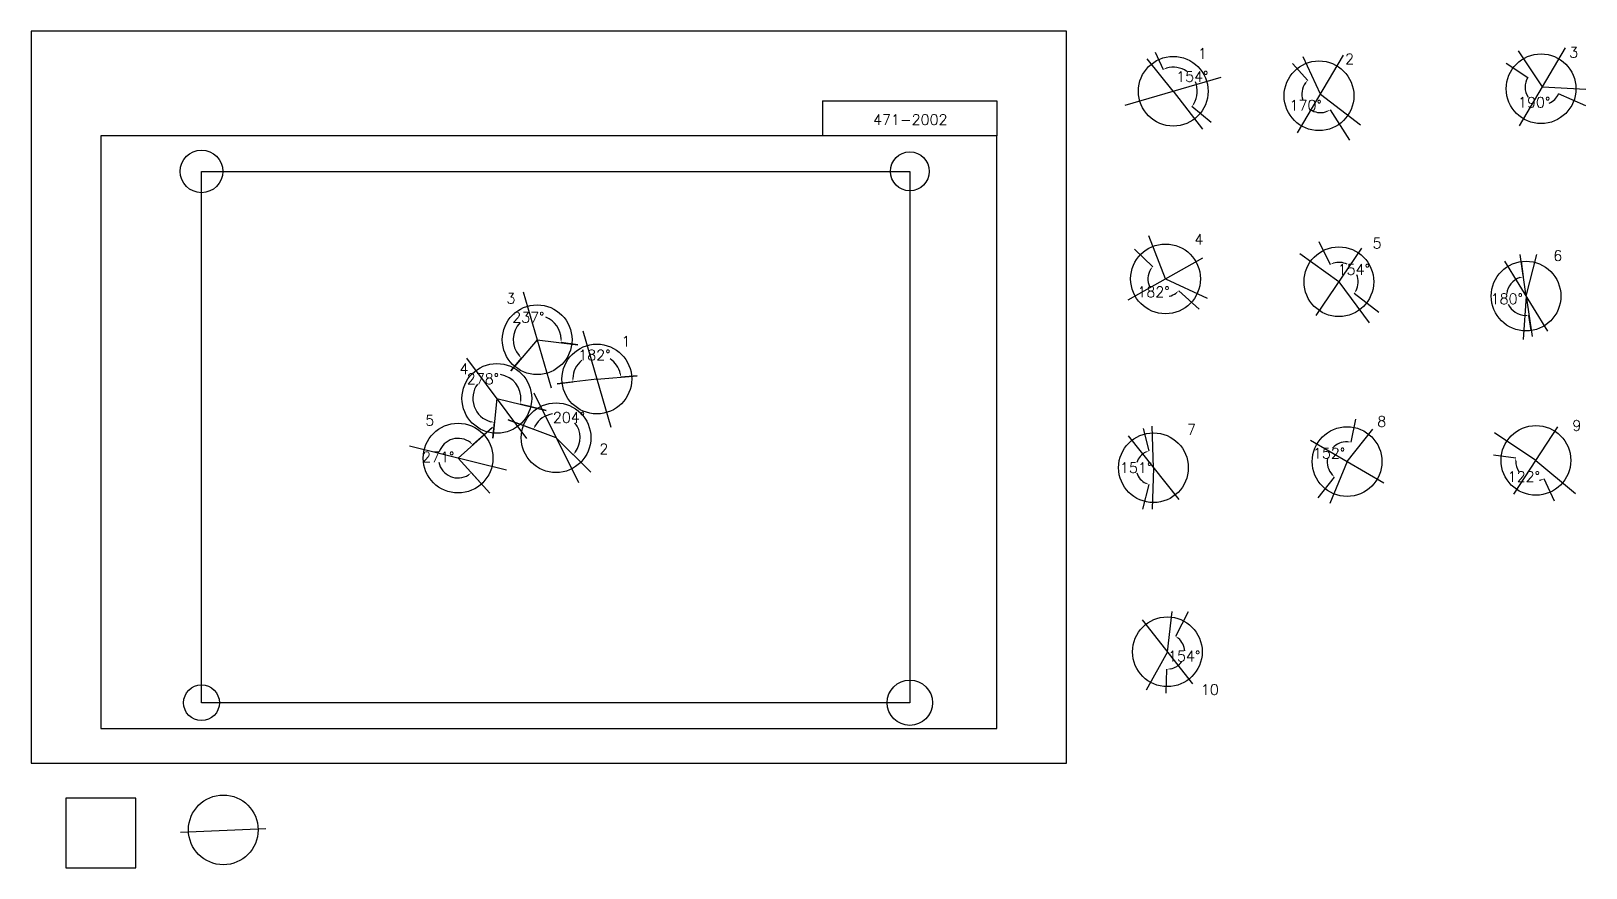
# Model space of a CAD drawing. Extents: x 0 to 2230150, y -150000 to 1050000.
import ezdxf

# ---------------------------------------------------------------- set-up
doc = ezdxf.new("R2010")
doc.units = 0
doc.header["$MEASUREMENT"] = 0
doc.layers.get('0').update_dxf_attribs({"linetype": 'CONTINUOUS'})
doc.layers.get('Defpoints').update_dxf_attribs({"linetype": 'CONTINUOUS'})
for name, color, linetype in [('_0-0_', 7, 'CONTINUOUS'), ('_0-1_V-nasSTD', 7, 'CONTINUOUS'), ('_0-2_番号', 7, 'CONTINUOUS'), ('ADD_LINE', 7, 'CONTINUOUS'), ('文字', 7, 'CONTINUOUS'), ('画像', 7, 'CONTINUOUS')]:
    doc.layers.add(name, color=color, linetype=linetype)
doc.layers.add('位置合わせ用', color=7, linetype='CONTINUOUS', plot=False)
doc.styles.get("Standard").update_dxf_attribs({"font": 'txt', "height": 15000, "bigfont": 'bigfont.shx'})
doc.dimstyles.get("Standard").update_dxf_attribs({"dimtxt": 0.18, "dimasz": 0.18, "dimexe": 0.18, "dimexo": 0.0625, "dimgap": 0.09, "dimtad": 0, "dimtih": 1, "dimtoh": 1, "dimdec": 4, "dimzin": 0, "dimdsep": 46, "dimtxsty": 'Standard', "dimcen": 0.09, "dimadec": 0, "dimazin": 0, "dimtfac": 1, "dimtdec": 4, "dimtofl": 0, "dimtmove": 0, "dimatfit": 3, "dimfxl": 1, "dimtolj": 1, "dimtzin": 0, "dimarcsym": 0})
picture_1 = doc.add_image_def('image1.jpg', size_in_pixel=(800, 600))

# ---------------------------------------------------------------- blocks, each defined once
blk = doc.blocks.new('-000-CCURVE_ORG002')
at = {"layer": '_0-0_', "color": 5, "linetype": 'Continuous'}
for p, q in [((30, -10), (10, -10)), ((10, -10), (10, -30)), ((30, -30), (30, -10)), ((10, -30), (30, -30))]:
    blk.add_line(p, q, dxfattribs=at)
blk = doc.blocks.new('-008-$$ATRU$$11$$背景色$$色$$0_0_0')
at = {"layer": '_0-2_番号'}
blk.add_blockref('-000-CCURVE_ORG002', (0, 0), dxfattribs=at)
blk = doc.blocks.new('*D27')
at = {"layer": 'ADD_LINE', "color": 0, "linetype": 'Continuous', "lineweight": -2}
for p, q in [((1612482, 1019756), (1623866, 995044)), ((1692790, 918934), (1664951, 941812))]:
    blk.add_line(p, q, dxfattribs=at)
for start, end in [(55.935441, 106.423298), (328.898292, 23.176446)]:
    blk.add_arc((1638300, 963714), 34496, start, end, dxfattribs=at)
at = {"layer": 'ADD_LINE', "color": 0}
for points in [[(1628254, 997582), (1628840, 996022), (1623866, 995045)], [(1667157, 946376), (1668518, 945414), (1664951, 941812)]]:
    blk.add_solid(points, dxfattribs=at)
at = {"layer": 'Defpoints', "color": 0}
for p in [(1612482, 1019756), (1638300, 963714), (1672046, 970868), (1692790, 918934)]:
    blk.add_point(p, dxfattribs=at)
at = {"layer": 'ADD_LINE', "color": 0, "linetype": 'Continuous', "insert": (1665608, 984790), "char_height": 15000, "attachment_point": 5}
blk.add_mtext('\\A1;154%%d', dxfattribs=at)
blk = doc.blocks.new('*D28')
at = {"color": 0, "linetype": 'Continuous', "lineweight": -2}
for p, q in [((1809179, 1003391), (1831324, 979396)), ((1891517, 893504), (1863720, 937271))]:
    blk.add_line(p, q, dxfattribs=at)
for start, end in [(143.458517, 199.177328), (242.968088, 291.666013)]:
    blk.add_arc((1849418, 959791), 26678, start, end, dxfattribs=at)
at = {"color": 0}
for points in [[(1828604, 975119), (1827364, 976233), (1831324, 979396)], [(1859646, 934256), (1858888, 935740), (1863721, 937271)]]:
    blk.add_solid(points, dxfattribs=at)
at = {"layer": 'Defpoints', "color": 0}
for p in [(1809179, 1003391), (1849418, 959791), (1823088, 955491), (1891518, 893504)]:
    blk.add_point(p, dxfattribs=at)
at = {"color": 0, "linetype": 'Continuous', "insert": (1828270, 943528), "char_height": 15000, "attachment_point": 5}
blk.add_mtext('\\A1;170%%d', dxfattribs=at)
blk = doc.blocks.new('*D31')
at = {"layer": 'ADD_LINE', "color": 0, "linetype": 'Continuous', "lineweight": -2}
for p, q in [((2115662, 1004203), (2146913, 983688)), ((2230150, 942907), (2190978, 959896))]:
    blk.add_line(p, q, dxfattribs=at)
for start, end in [(146.716384, 215.556167), (291.744567, 336.55299)]:
    blk.add_arc((2167922, 969896), 25131, start, end, dxfattribs=at)
at = {"layer": 'ADD_LINE', "color": 0}
for points in [[(2146913, 983688), (2146913, 983688), (2146913, 983688)], [(2190978, 959896), (2190978, 959896), (2190978, 959896)]]:
    blk.add_solid(points, dxfattribs=at)
at = {"layer": 'Defpoints', "color": 0}
for p in [(2115662, 1004204), (2167922, 969896), (2146156, 957332), (2230150, 942907)]:
    blk.add_point(p, dxfattribs=at)
at = {"layer": 'ADD_LINE', "color": 0, "linetype": 'Continuous', "insert": (2155982, 947782), "char_height": 15000, "attachment_point": 5}
blk.add_mtext('\\A1;190%%d', dxfattribs=at)
blk = doc.blocks.new('*D492')
at = {"color": 0, "linetype": 'Continuous', "lineweight": -2}
for p, q in [((1582560, 737261), (1608834, 712185)), ((1675657, 651191), (1646046, 677753))]:
    blk.add_line(p, q, dxfattribs=at)
for start, end in [(147.654398, 205.986177), (282.024317, 306.788949)]:
    blk.add_arc((1627174, 694681), 25352, start, end, dxfattribs=at)
at = {"color": 0}
for points in [[(1606412, 707733), (1605099, 708759), (1608834, 712185)], [(1642919, 673763), (1641794, 674993), (1646046, 677753)]]:
    blk.add_solid(points, dxfattribs=at)
at = {"layer": 'Defpoints', "color": 0}
for p in [(1582560, 737262), (1627174, 694681), (1602920, 687300), (1675658, 651190)]:
    blk.add_point(p, dxfattribs=at)
at = {"color": 0, "linetype": 'Continuous', "insert": (1609955, 676073), "char_height": 15000, "attachment_point": 5}
blk.add_mtext('\\A1;182%%d', dxfattribs=at)
blk = doc.blocks.new('*D493')
at = {"color": 0, "linetype": 'Continuous', "lineweight": -2}
for p, q in [((1847215, 748386), (1863522, 715452)), ((1933285, 646506), (1897834, 673710))]:
    blk.add_line(p, q, dxfattribs=at)
for start, end in [(64.877904, 105.999917), (332.840982, 21.383423)]:
    blk.add_arc((1875830, 690596), 27737, start, end, dxfattribs=at)
at = {"color": 0}
for points in [[(1867883, 718035), (1868485, 716481), (1863522, 715453)], [(1899804, 678380), (1901213, 677489), (1897835, 673710)]]:
    blk.add_solid(points, dxfattribs=at)
at = {"layer": 'Defpoints', "color": 0}
for p in [(1847214, 748386), (1887525, 715747), (1875830, 690596), (1933286, 646506)]:
    blk.add_point(p, dxfattribs=at)
at = {"color": 0, "linetype": 'Continuous', "insert": (1897257, 708209), "char_height": 15000, "attachment_point": 5}
blk.add_mtext('\\A1;154%%d', dxfattribs=at)
blk = doc.blocks.new('*D494')
at = {"color": 0, "linetype": 'Continuous', "lineweight": -2}
for p, q in [((2097719, 442479), (2129651, 438247)), ((2185031, 375777), (2170441, 407971))]:
    blk.add_line(p, q, dxfattribs=at)
for start, end in [(182.32444, 213.011449), (280.28229, 284.506363)]:
    blk.add_arc((2158450, 434431), 29051, start, end, dxfattribs=at)
at = {"color": 0}
for points in [[(2130255, 433215), (2128590, 433290), (2129651, 438247)], [(2166004, 405520), (2165449, 407092), (2170441, 407970)]]:
    blk.add_solid(points, dxfattribs=at)
at = {"layer": 'Defpoints', "color": 0}
for p in [(2097719, 442479), (2158450, 434431), (2134111, 418569), (2185032, 375776)]:
    blk.add_point(p, dxfattribs=at)
at = {"color": 0, "linetype": 'Continuous', "insert": (2141135, 411104), "char_height": 15000, "attachment_point": 5}
blk.add_mtext('\\A1;122%%d', dxfattribs=at)
blk = doc.blocks.new('*D495')
at = {"color": 0, "linetype": 'Continuous', "lineweight": -2}
for p, q in [((1899485, 493442), (1893065, 460614)), ((1845899, 380648), (1869761, 410403))]:
    blk.add_line(p, q, dxfattribs=at)
for start, end in [(88.997379, 136.834749), (170.916699, 221.208715)]:
    blk.add_arc((1887594, 432640), 28505, start, end, dxfattribs=at)
at = {"color": 0}
for points in [[(1888005, 460311), (1888181, 461969), (1893065, 460615)], [(1865573, 413259), (1866726, 414463), (1869761, 410403)]]:
    blk.add_solid(points, dxfattribs=at)
at = {"layer": 'Defpoints', "color": 0}
for p in [(1899486, 493442), (1869381, 454567), (1887594, 432640), (1845899, 380648)]:
    blk.add_point(p, dxfattribs=at)
at = {"color": 0, "linetype": 'Continuous', "insert": (1861739, 444640), "char_height": 15000, "attachment_point": 5}
blk.add_mtext('\\A1;152%%d', dxfattribs=at)
blk = doc.blocks.new('*D496')
at = {"color": 0, "linetype": 'Continuous', "lineweight": -2}
for p, q in [((1594921, 479957), (1603443, 448007)), ((1594453, 364310), (1603625, 399771))]:
    blk.add_line(p, q, dxfattribs=at)
for start, end in [(116.442259, 162.722612), (197.730428, 243.989803)]:
    blk.add_arc((1609870, 423913), 24936, start, end, dxfattribs=at)
at = {"color": 0}
for points in [[(1599060, 445461), (1598471, 447020), (1603443, 448007)], [(1598646, 400720), (1599223, 402284), (1603625, 399771)]]:
    blk.add_solid(points, dxfattribs=at)
at = {"layer": 'Defpoints', "color": 0}
for p in [(1594921, 479958), (1587247, 434403), (1609870, 423913), (1594453, 364310)]:
    blk.add_point(p, dxfattribs=at)
at = {"color": 0, "linetype": 'Continuous', "insert": (1584933, 423819), "char_height": 15000, "attachment_point": 5}
blk.add_mtext('\\A1;151%%d', dxfattribs=at)
blk = doc.blocks.new('*D497')
at = {"color": 0, "linetype": 'Continuous', "lineweight": -2}
for p, q in [((2137280, 719501), (2140368, 697666)), ((2151611, 620534), (2148379, 642348))]:
    blk.add_line(p, q, dxfattribs=at)
for start, end in [(108.314688, 172.816777), (204.310121, 268.164898)]:
    blk.add_arc((2144282, 669994), 27948, start, end, dxfattribs=at)
at = {"color": 0}
for points in [[(2135690, 695715), (2135310, 697337), (2140368, 697666)], [(2143435, 641228), (2143339, 642892), (2148379, 642348)]]:
    blk.add_solid(points, dxfattribs=at)
at = {"layer": 'Defpoints', "color": 0}
for p in [(2137280, 719501), (2144282, 669994), (2122350, 652671), (2151611, 620534)]:
    blk.add_point(p, dxfattribs=at)
at = {"color": 0, "linetype": 'Continuous', "insert": (2116623, 665988), "char_height": 15000, "attachment_point": 5}
blk.add_mtext('\\A1;180%%d', dxfattribs=at)
blk = doc.blocks.new('*D662')
at = {"color": 0, "linetype": 'Continuous', "lineweight": -2}
for p, q in [((1659684, 217062), (1641346, 182000)), ((1628066, 100544), (1629066, 134978))]:
    blk.add_line(p, q, dxfattribs=at)
for start, end in [(2.755917, 50.881259), (279.845571, 326.395586)]:
    blk.add_arc((1629789, 159904), 24936, start, end, dxfattribs=at)
at = {"color": 0}
for points in [[(1645980, 179947), (1645064, 178555), (1641346, 182001)], [(1633993, 136166), (1634112, 134504), (1629066, 134978)]]:
    blk.add_solid(points, dxfattribs=at)
at = {"layer": 'Defpoints', "color": 0}
for p in [(1659684, 217062), (1629789, 159904), (1648804, 143771), (1628066, 100544)]:
    blk.add_point(p, dxfattribs=at)
at = {"color": 0, "linetype": 'Continuous', "insert": (1653916, 153603), "char_height": 15000, "attachment_point": 5}
blk.add_mtext('\\A1;154%%d', dxfattribs=at)
blk = doc.blocks.new('*D665')
at = {"layer": 'ADD_LINE', "color": 0, "linetype": 'Continuous', "lineweight": -2}
for p, q in [((784009, 600320), (760113, 603243)), ((688230, 562846), (703619, 581074))]:
    blk.add_line(p, q, dxfattribs=at)
for start, end in [(134.481995, 221.514195), (1.337176, 68.934313)]:
    blk.add_arc((725873, 607432), 34496, start, end, dxfattribs=at)
at = {"layer": 'ADD_LINE', "color": 0}
for points in [[(759527, 608278), (761191, 608196), (760113, 603243)], [(699460, 583972), (700625, 585164), (703619, 581074)]]:
    blk.add_solid(points, dxfattribs=at)
at = {"layer": 'Defpoints', "color": 0}
for p in [(736556, 640232), (725873, 607432), (784010, 600320), (688230, 562846)]:
    blk.add_point(p, dxfattribs=at)
at = {"layer": 'ADD_LINE', "color": 0, "linetype": 'Continuous', "insert": (713272, 639544), "char_height": 15000, "attachment_point": 5}
blk.add_mtext('\\A1;237%%d', dxfattribs=at)
blk = doc.blocks.new('*D668')
at = {"layer": 'ADD_LINE', "color": 0, "linetype": 'Continuous', "lineweight": -2}
for p, q in [((754734, 544110), (777266, 546874)), ((869495, 555820), (845885, 553888))]:
    blk.add_line(p, q, dxfattribs=at)
for start, end in [(12.989044, 56.593519), (128.977296, 178.683262)]:
    blk.add_arc((811505, 551075), 34496, start, end, dxfattribs=at)
at = {"layer": 'ADD_LINE', "color": 0}
for points in [[(844294, 558701), (845941, 558957), (845886, 553888)], [(776186, 551827), (777851, 551909), (777266, 546874)]]:
    blk.add_solid(points, dxfattribs=at)
at = {"layer": 'Defpoints', "color": 0}
for p in [(825837, 582453), (754734, 544110), (811505, 551075), (869495, 555820)]:
    blk.add_point(p, dxfattribs=at)
at = {"layer": 'ADD_LINE', "color": 0, "linetype": 'Continuous', "insert": (807997, 585392), "char_height": 15000, "attachment_point": 5}
blk.add_mtext('\\A1;182%%d', dxfattribs=at)
blk = doc.blocks.new('*D671')
at = {"layer": 'ADD_LINE', "color": 0, "linetype": 'Continuous', "lineweight": -2}
for p, q in [((738924, 506051), (701574, 515122)), ((662237, 466208), (664555, 488946))]:
    blk.add_line(p, q, dxfattribs=at)
for start, end in [(143.196332, 255.867731), (354.661097, 81.524787)]:
    blk.add_arc((668053, 523263), 34496, start, end, dxfattribs=at)
at = {"layer": 'ADD_LINE', "color": 0}
for points in [[(701577, 520191), (703221, 519916), (701574, 515122)], [(659486, 488991), (659775, 490633), (664555, 488946)]]:
    blk.add_solid(points, dxfattribs=at)
at = {"layer": 'Defpoints', "color": 0}
for p in [(633930, 528321), (668053, 523263), (738924, 506051), (662237, 466208)]:
    blk.add_point(p, dxfattribs=at)
at = {"layer": 'ADD_LINE', "color": 0, "linetype": 'Continuous', "insert": (648137, 551429), "char_height": 15000, "attachment_point": 5}
blk.add_mtext('\\A1;278%%d', dxfattribs=at)
blk = doc.blocks.new('*D674')
at = {"layer": 'ADD_LINE', "color": 0, "linetype": 'Continuous', "lineweight": -2}
for p, q in [((684471, 492584), (720653, 479018)), ((802746, 417638), (777473, 442645))]:
    blk.add_line(p, q, dxfattribs=at)
for start, end in [(98.589527, 151.134887), (323.614741, 38.66707)]:
    blk.add_arc((752953, 466907), 34496, start, end, dxfattribs=at)
at = {"layer": 'ADD_LINE', "color": 0}
for points in [[(721986, 483909), (723500, 483212), (720653, 479018)], [(780090, 446986), (781357, 445903), (777473, 442645)]]:
    blk.add_solid(points, dxfattribs=at)
at = {"layer": 'Defpoints', "color": 0}
for p in [(684471, 492584), (784623, 480580), (752953, 466907), (802746, 417638)]:
    blk.add_point(p, dxfattribs=at)
at = {"layer": 'ADD_LINE', "color": 0, "linetype": 'Continuous', "insert": (771551, 495960), "char_height": 15000, "attachment_point": 5}
blk.add_mtext('\\A1;204%%d', dxfattribs=at)
blk = doc.blocks.new('*D677')
at = {"layer": 'ADD_LINE', "color": 0, "linetype": 'Continuous', "lineweight": -2}
for p, q in [((661935, 481459), (633694, 456457)), ((658122, 387191), (631496, 416583))]:
    blk.add_line(p, q, dxfattribs=at)
for start, end in [(51.618186, 161.390986), (192.06685, 302.072906)]:
    blk.add_arc((612429, 437631), 28401, start, end, dxfattribs=at)
at = {"layer": 'ADD_LINE', "color": 0}
for points in [[(629490, 459289), (630636, 460500), (633694, 456457)], [(628012, 412901), (627007, 414230), (631496, 416583)]]:
    blk.add_solid(points, dxfattribs=at)
at = {"layer": 'Defpoints', "color": 0}
for p in [(661935, 481459), (593522, 458825), (612429, 437631), (658122, 387190)]:
    blk.add_point(p, dxfattribs=at)
at = {"layer": 'ADD_LINE', "color": 0, "linetype": 'Continuous', "insert": (584071, 439194), "char_height": 15000, "attachment_point": 5}
blk.add_mtext('\\A1;271%%d', dxfattribs=at)

msp = doc.modelspace()

# ---------------------------------------------------------------- linework, layer by layer
at = {"layer": '_0-1_V-nasSTD', "color": 7, "linetype": 'Continuous'}
for p, q in [((1485000, 1050000), (0, 1050000)), ((0, 1050000), (0, 0)), ((1485000, 1050000), (0, 1050000)), ((0, 1050000), (0, 0)), ((1485000, 0), (1485000, 1050000)), ((1485000, 0), (1485000, 1050000)), ((1135000, 950000), (1135000, 900000)), ((1135000, 950000), (1385000, 950000)), ((1385000, 950000), (1385000, 900000)), ((1385000, 900000), (100000, 900000)), ((100000, 900000), (100000, 50000)), ((1385000, 50000), (1385000, 900000)), ((100000, 50000), (1385000, 50000)), ((0, 0), (1485000, 0)), ((0, 0), (1485000, 0))]:
    msp.add_line(p, q, dxfattribs=at)
at = {"layer": 'ADD_LINE', "color": 5, "linetype": 'Continuous'}
for p, q in [((1638300.12759, 963713.94411), (1600657, 1010465.5)), ((1849417.68706, 959791.40858), (1824731.61592, 1013095)), ((2167921.53926, 969895.92252), (2133337.061, 1021586.01265)), ((1638300.12759, 963713.94411), (1680185.5, 909330)), ((1849417.68706, 959791.40858), (1907070.5, 915461)), ((2167921.53926, 969895.92252), (2230150.4375, 966693.63309)), ((1627173.85936, 694681.42053), (1603053, 756584)), ((1875829.60478, 690595.69901), (1819695, 730821)), ((2144282.17651, 669993.66595), (2135874.84661, 729434.5)), ((2144282.17651, 669993.66595), (2159881.11393, 729434.5)), ((1627173.85936, 694681.42053), (1686782, 666999.5)), ((1875829.60478, 690595.69901), (1919233, 631868.5)), ((2144282.17651, 669993.66595), (2139973.5, 607862)), ((2144282.17651, 669993.66595), (2152852.5, 612158.5)), ((725872.75, 607431.94411), (688229.62241, 562845.86698)), ((725872.75, 607431.94411), (784009.5, 600319.5)), ((811504.75, 551075.44411), (754733.5, 544109.5)), ((811504.75, 551075.44411), (869495, 555819.64239)), ((668052.75, 523263.44411), (662236.92993, 466207.7719)), ((668052.75, 523263.44411), (738924.5, 506051)), ((752952.75, 466907.44411), (684471, 492584)), ((612428.75, 437631.44411), (661935.00644, 481458.76555)), ((1609869.59541, 423912.59025), (1607859.5021, 483624.43754)), ((1887594.19761, 432639.77192), (1924592.5, 479202.5)), ((2158449.59821, 434430.75199), (2099218, 473956.5)), ((752952.75, 466907.44411), (802746, 417637.5)), ((612428.75, 437631.44411), (658122.5, 387190.5)), ((1609869.59541, 423912.59025), (1608159.50179, 364310.06247)), ((1887594.19761, 432639.77192), (1862762, 372404)), ((2158449.59821, 434430.75199), (2215384.5, 387018.5)), ((1629789, 159904), (1636845.5, 217647.28885)), ((1629789, 159904), (1599375.79815, 104642.5))]:
    msp.add_line(p, q, dxfattribs=at)
at = {"layer": 'ADD_LINE', "color": 1, "linetype": 'Continuous'}
for p, q in [((1816519.43706, 903878.65858), (1882315.93706, 1015704.15858)), ((2135023.28926, 913983.17252), (2200819.78926, 1025808.67252)), ((1569397.37759, 943664.44411), (1707202.87759, 983763.44411)), ((1843082.10478, 642335.94901), (1908577.10478, 738855.44901)), ((1573690.48436, 664418.92053), (1680657.23436, 724943.92053)), ((2113351.05151, 720119.29095), (2175213.30151, 619868.04095)), ((705823.25, 676334.69411), (745922.25, 538529.19411)), ((791455.25, 619978.19411), (831554.25, 482172.69411)), ((710907.64657, 465704.52432), (625197.85343, 580822.36391)), ((720873.9234, 531098.72305), (785031.5766, 402716.16518)), ((1573599.84541, 469670.84025), (1646139.34541, 378154.34025)), ((2126994.59821, 386171.00199), (2189904.59821, 482690.50199)), ((682114.46782, 420500.41557), (542743.03218, 454762.47266)), ((1835025.69761, 463233.02192), (1940162.69761, 402046.52192)), ((1593519.25, 205662.25), (1666058.75, 114145.75)), ((214262.32302, -98799.56876), (336470.78129, -93322.43898))]:
    msp.add_line(p, q, dxfattribs=at)
at = {"layer": 'ADD_LINE', "color": 5, "linetype": 'ByBlock'}
for centre in [(1638300.12759, 963713.94411), (1847299.84098, 957259.81804), (2165803.69318, 967364.33199), (1627173.85936, 694681.42053), (1875829.60478, 690595.69901), (2144282.17651, 669993.66595), (725872.75, 607431.94411), (811504.75, 551075.44411), (668052.75, 523263.44411), (752952.75, 466907.44411), (612428.75, 437631.44411), (1609869.59541, 423912.59025), (1887594.19761, 432639.77192), (2158449.59821, 434430.75199), (1629789, 159904), (275704.61091, -95468.83904)]:
    msp.add_circle(centre, 50000, dxfattribs=at)
at = {"layer": '位置合わせ用', "color": 5, "linetype": 'Continuous'}
for centre, radius in [((244424.4, 848880.595), 30579.2687), ((1260424.4, 848880.595), 27848.33235), ((244424.4, 86880.595), 25672.78835), ((1260424.4, 86880.595), 32483.49996)]:
    msp.add_circle(centre, radius, dxfattribs=at)

# ---------------------------------------------------------------- block references
at = {"layer": '_0-0_', "xscale": 5000, "yscale": 5000, "zscale": 5000}
msp.add_blockref('-008-$$ATRU$$11$$背景色$$色$$0_0_0', (0, 0), dxfattribs=at)

# ---------------------------------------------------------------- texts
at = {"layer": '文字', "color": 5, "linetype": 'Continuous'}
for s, p in [('3', (2206162.5, 1012123.5)), ('1', (1673664.84659, 1010338.61449)), ('2', (1884735.5, 1002469.5)), ('4', (1668695.5, 743754)), ('5', (1924216.5, 738393)), ('6', (2183311.5, 720524.5)), ('3', (681854.5, 659173)), ('1', (846869.469, 597700.11449)), ('4', (614520, 558171)), ('5', (565482.4535, 484256.11449)), ('8', (1930840.69761, 482615.93968)), ('9', (2210625.69761, 476897.98348)), ('7', (1657991.59541, 471180.02727)), ('2', (815060, 443263)), ('10', (1677911, 98195.5))]:
    msp.add_text(s, height=15000, dxfattribs=at).set_placement(p)
at = {"layer": '文字', "linetype": 'Continuous'}
msp.add_text('471-2002', height=15000, dxfattribs=at).set_placement((1207698.06436, 915464.91089))

# ---------------------------------------------------------------- dimensions: what is measured, and where the dimension line sits
at = {"color": 5, "linetype": 'Continuous'}
for base, center, p1, p2, picture, middle in [((1823088.23526, 955490.96023), (1849417.68706, 959791.40858), (1809178.77504, 1003391.05715), (1891517.5, 893504), '*D28', (1828269.9978, 943527.67201)), ((1602919.66927, 687300.1765), (1627173.85936, 694681.42053), (1582560, 737261.5), (1675657.5, 651190.5), '*D492', (1609955.37168, 676073.03042)), ((1887525.02456, 715746.55986), (1875829.60478, 690595.69901), (1847214.5, 748386.5), (1933285.5, 646506), '*D493', (1897256.73514, 708208.95339)), ((2122350.14113, 652670.99813), (2144282.17651, 669993.66595), (2137279.85621, 719500.91301), (2151611.40936, 620533.75951), '*D497', (2116622.71578, 665988.26601)), ((1869381.14317, 454567.03326), (1887594.19761, 432639.77192), (1899485.5, 493442.5), (1845899, 380648), '*D495', (1861738.50652, 444639.91276)), ((1587247.09662, 434402.94997), (1609869.59541, 423912.59025), (1594921, 479957.5), (1594452.55209, 364310), '*D496', (1584933.35154, 423818.56891)), ((2134111.47282, 418568.6119), (2158449.59821, 434430.75199), (2097719, 442479), (2185031.5, 375776.5), '*D494', (2141135.0292, 411103.5675)), ((1648803.90553, 143771.4718), (1629789, 159904), (1659684.47103, 217061.94462), (1628066.5, 100544), '*D662', (1653916.18486, 153602.8851))]:
    dim = msp.add_angular_dim_3p(base=base, center=center, p1=p1, p2=p2, dimstyle='Standard', override={"dimasz": 5000, "dimtmove": 2}, dxfattribs=at)
    dim.commit()
    dim.dimension.update_dxf_attribs({"geometry": picture, "text_midpoint": middle})
at = {"layer": 'ADD_LINE', "color": 5, "linetype": 'Continuous'}
for base, center, p1, p2, override, picture, middle in [((1672045.78438, 970867.8893), (1638300.12759, 963713.94411), (1612481.5, 1019756.5), (1692790, 918933.5), {"dimasz": 5000, "dimtmove": 2}, '*D27', (1665608.30751, 984790.2719)), ((2146156.07889, 957332.10205), (2167921.53926, 969895.92252), (2115661.5, 1004203.5), (2230150.5, 942906.93528), {"dimtmove": 2}, '*D31', (2155981.84538, 947781.93238)), ((736556.05957, 640231.56577), (725872.75, 607431.94411), (688229.62241, 562845.86698), (784009.5, 600319.5), {"dimasz": 5000, "dimtmove": 2}, '*D665', (713271.69972, 639543.6525)), ((825837.37323, 582452.57265), (811504.75, 551075.44411), (754733.5, 544109.5), (869495, 555819.64239), {"dimasz": 5000, "dimtmove": 2}, '*D668', (807997.09548, 585392.27152)), ((633929.86393, 528320.80804), (668052.75, 523263.44411), (662236.92993, 466207.7719), (738924.5, 506051), {"dimasz": 5000, "dimtmove": 2}, '*D671', (648136.67842, 551428.99713)), ((784623.03229, 480580.09945), (752952.75, 466907.44411), (684471, 492584), (802746, 417637.5), {"dimasz": 5000, "dimtmove": 2}, '*D674', (771550.759, 495960.19519)), ((593522.23633, 458824.52954), (612428.75, 437631.44411), (661935.00644, 481458.76555), (658122.5, 387190.5), {"dimasz": 5000, "dimtmove": 2}, '*D677', (584071.02288, 439194.27555))]:
    dim = msp.add_angular_dim_3p(base=base, center=center, p1=p1, p2=p2, dimstyle='Standard', override=override, dxfattribs=at)
    dim.commit()
    dim.dimension.update_dxf_attribs({"geometry": picture, "text_midpoint": middle})

# ---------------------------------------------------------------- pictures from other files: only their frames are drawn
at = {"layer": '画像', "color": 5, "linetype": 'Continuous'}
image = msp.add_image(picture_1, insert=(244424.4, 86880.595), size_in_units=(1016000, 762000), dxfattribs=at)
image.dxf.flags = 7

doc.saveas('drawing.dxf')
